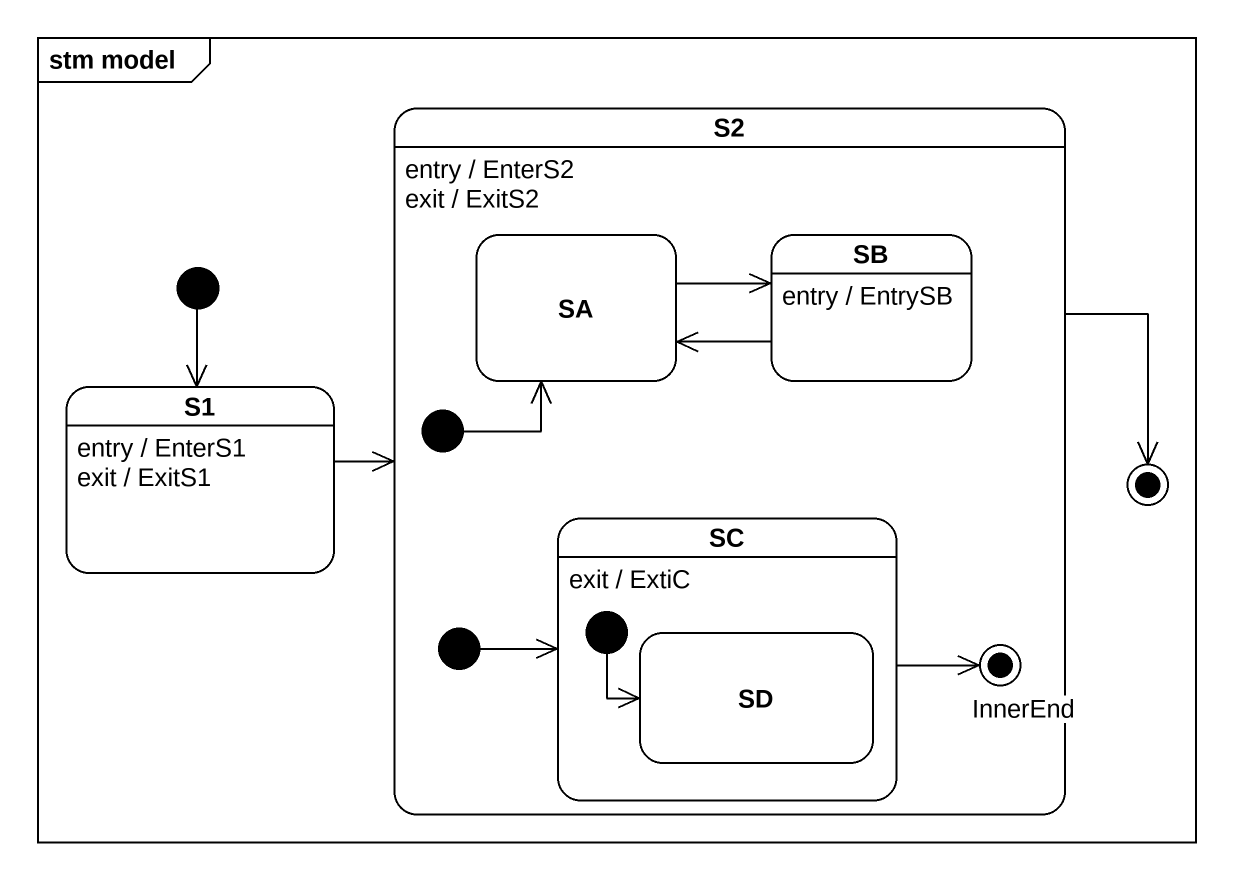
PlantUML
@startuml
mainframe stm model
hide empty description
state S2 {
  state SA
  state SB
  SB : entry / EntrySB
  state initial2 <<start>>
  state SC {
    state SD
    [*] -right-> SD
  }
  SC : exit / ExtiC
  state initial3 <<start>>
  state InnerEnd <<end>>
}
S2 : entry / EnterS2
S2 : exit / ExitS2
state S1
S1 : entry / EnterS1
S1 : exit / ExitS1
[*] --> S1
SA -right-> SB
SB -left-> SA
S1 -right-> S2
initial2 -up-> SA
SC -right-> InnerEnd
initial3 -right-> SC
S2 -right-> [*]
@enduml
